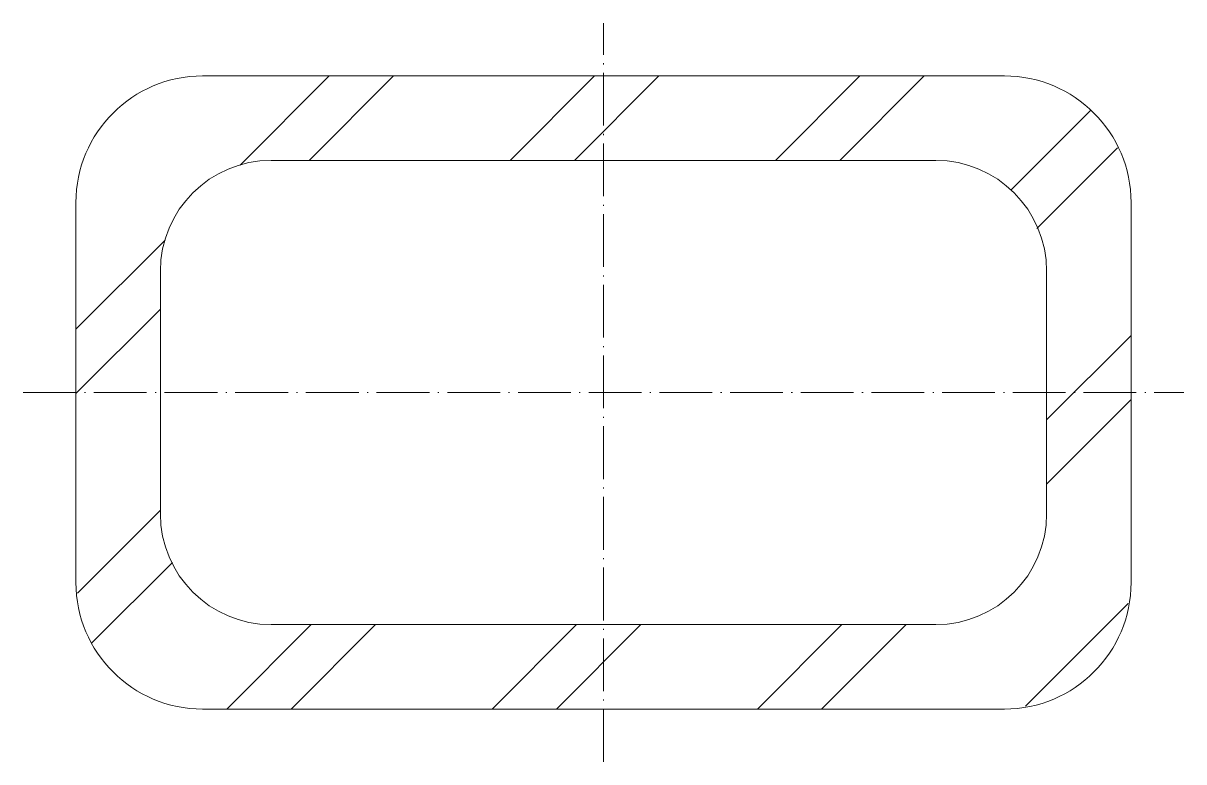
# Model space of a CAD drawing. Header units: metres. Extents: x -55 to 55, y -35 to 35.
import ezdxf

# ---------------------------------------------------------------- set-up
doc = ezdxf.new("R2010")
doc.units = ezdxf.units.M
doc.linetypes.add('MV_hartlijn_staal', pattern=[6.6, 5, -0.8, 0, -0.8])
doc.layers.add('A-DETL-GENF', color=92, linetype='Continuous', lineweight=18)

# ---------------------------------------------------------------- blocks, each defined once
blk = doc.blocks.new('28 Staalprofielen- koker RHS-2d - K100_60_8-3531685-00_0 Basismaterialen')
at = {"layer": 'A-DETL-GENF', "lineweight": 13}
h = blk.add_hatch(dxfattribs=at)
h.set_pattern_fill('FP_374', color=256, style=0, pattern_type=2)
h.set_pattern_definition([(45, (2980.222, 4570.046), (-12.57236, 12.57236), []), (45, (2980.222, 4589.096), (-12.57236, 12.57236), [])])
h.paths.add_polyline_path([(38, -30), (41.11, -29.59), (44, -28.39), (46.49, -26.49), (48.39, -24), (49.59, -21.11), (50, -18), (50, 18), (49.59, 21.11), (48.39, 24), (46.49, 26.49), (44, 28.39), (41.11, 29.59), (38, 30), (-38, 30), (-41.11, 29.59), (-44, 28.39), (-46.49, 26.49), (-48.39, 24), (-49.59, 21.11), (-50, 18), (-50, -18), (-49.59, -21.11), (-48.39, -24), (-46.49, -26.49), (-44, -28.39), (-41.11, -29.59), (-38, -30)])
h.paths.add_polyline_path([(-31.5, -22), (-34.22, -21.64), (-36.75, -20.59), (-38.92, -18.92), (-40.59, -16.75), (-41.64, -14.22), (-42, -11.5), (-42, 11.5), (-41.64, 14.22), (-40.59, 16.75), (-38.92, 18.92), (-36.75, 20.59), (-34.22, 21.64), (-31.5, 22), (31.5, 22), (34.22, 21.64), (36.75, 20.59), (38.92, 18.92), (40.59, 16.75), (41.64, 14.22), (42, 11.5), (42, -11.5), (41.64, -14.22), (40.59, -16.75), (38.92, -18.92), (36.75, -20.59), (34.22, -21.64), (31.5, -22)])
at = {"layer": 'A-DETL-GENF', "linetype": 'MV_hartlijn_staal', "lineweight": 13}
for p, q in [((0, -35), (0, 35)), ((-55, 0), (55, 0))]:
    blk.add_line(p, q, dxfattribs=at)
at = {"layer": 'A-DETL-GENF'}
for p, q in [((38, 30), (-38, 30)), ((-38, 30), (38, 30)), ((-31.5, 22), (31.5, 22)), ((-31.5, 22), (31.5, 22)), ((-50, 18), (-50, -18)), ((-50, -18), (-50, 18)), ((50, -18), (50, 18)), ((50, 18), (50, -18)), ((-42, -11.5), (-42, 11.5)), ((-42, -11.5), (-42, 11.5)), ((42, 11.5), (42, -11.5)), ((42, 11.5), (42, -11.5)), ((31.5, -22), (-31.5, -22)), ((31.5, -22), (-31.5, -22)), ((-38, -30), (38, -30)), ((38, -30), (-38, -30))]:
    blk.add_line(p, q, dxfattribs=at)
for centre, radius, start, end in [((-38, 18), 12, 90, 180), ((-38, 18), 12, 90, 180), ((38, 18), 12, 360, 90), ((38, 18), 12, 360, 90), ((-31.5, 11.5), 10.5, 90, 180), ((-31.5, 11.5), 10.5, 90, 180), ((31.5, 11.5), 10.5, 360, 90), ((31.5, 11.5), 10.5, 360, 90), ((-31.5, -11.5), 10.5, 180, 270), ((-31.5, -11.5), 10.5, 180, 270), ((31.5, -11.5), 10.5, 270, 0), ((31.5, -11.5), 10.5, 270, 360), ((-38, -18), 12, 180, 270), ((-38, -18), 12, 180, 270), ((38, -18), 12, 270, 0), ((38, -18), 12, 270, 0)]:
    blk.add_arc(centre, radius, start, end, dxfattribs=at)

msp = doc.modelspace()

# ---------------------------------------------------------------- block references
msp.add_blockref('28 Staalprofielen- koker RHS-2d - K100_60_8-3531685-00_0 Basismaterialen', (0, 0))

doc.saveas('drawing.dxf')
